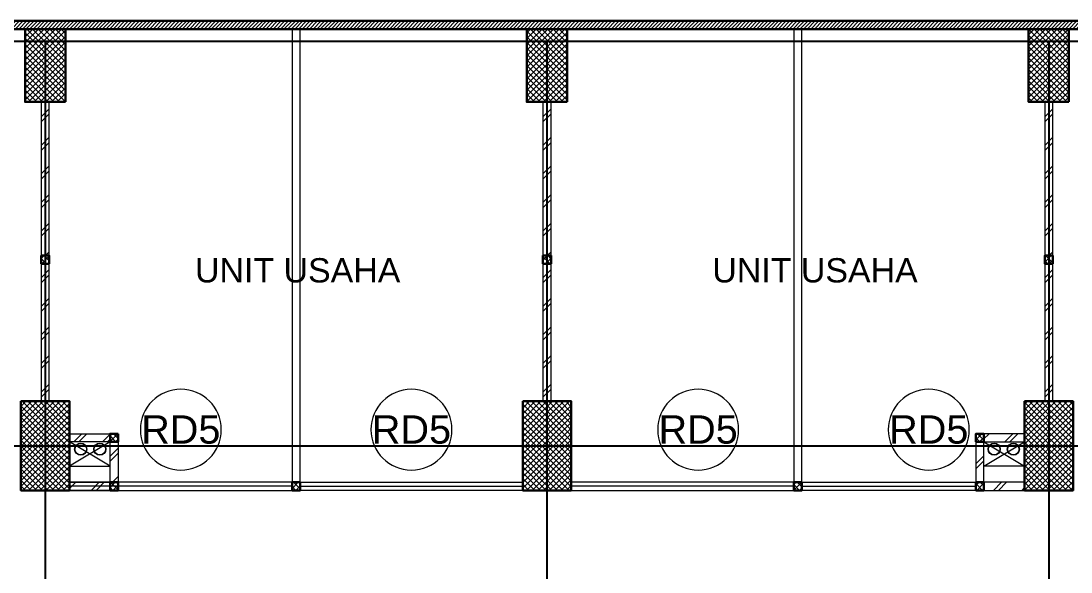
# Model space of a CAD drawing. Header units: millimetres. Extents: x -108 to 357, y -17 to 192.
# Drawn here: x 139.47 to 152.45, y 49.94 to 56.75 of the extents above; entities that cross this region are included whole.
import ezdxf
from ezdxf.enums import TextEntityAlignment as Align

# ---------------------------------------------------------------- set-up
doc = ezdxf.new("R2010")
doc.units = ezdxf.units.MM
for name, color, linetype, lineweight in [('ars', 11, 'Continuous', 0), ('ars @ 1', 11, 'Continuous', 0), ('KOL', 1, 'Continuous', 30), ('KOLOM', 4, 'Continuous', 9), ('lan', 7, 'Continuous', 15), ('NOT', 7, 'Continuous', 20), ('tem', 5, 'Continuous', 20)]:
    doc.layers.add(name, color=color, linetype=linetype, lineweight=lineweight)
doc.layers.add('as', color=1, linetype='Continuous', plot=False)
doc.styles.add('S', font='simplex', dxfattribs={"width": 0.75})
doc.styles.get("Standard").update_dxf_attribs({"font": 'arial.ttf'})

# ---------------------------------------------------------------- blocks, each defined once
blk = doc.blocks.new('NAV')
blk.add_circle((0, -0.4), 0.4)
at = {"style": 'S', "width": 0.75, "flags": 4}
blk.add_attdef('AV', text='', height=0.3, dxfattribs=at).set_placement((0, -0.4), align=Align.MIDDLE)
blk = doc.blocks.new('k1')
at = {"layer": 'ars'}
h = blk.add_hatch(dxfattribs=at)
h.set_pattern_fill('_USER', color=256, scale=0.05, angle=45, double=1, pattern_type=0)
h.set_pattern_definition([(45, (0, -5), (-0.03535534, 0.03535534), []), (135, (0, -5), (-0.03535534, -0.03535534), [])])
h.paths.add_polyline_path([(-0.3, -0.55), (0.3, -0.55), (0.3, 0.55), (-0.3, 0.55)])
at = {"layer": 'KOL'}
blk.add_lwpolyline([(-0.3, -0.55), (0.3, -0.55), (0.3, 0.55), (-0.3, 0.55)], close=True, dxfattribs=at)
blk = doc.blocks.new('k3')
at = {"layer": 'ars'}
h = blk.add_hatch(dxfattribs=at)
h.set_pattern_fill('_USER', color=256, scale=0.05, angle=45, double=1, pattern_type=0)
h.set_pattern_definition([(45, (0, -5.05), (-0.03535534, 0.03535534), []), (135, (0, -5.05), (-0.03535534, -0.03535534), [])])
h.paths.add_polyline_path([(-0.25, -0.45), (0.25, -0.45), (0.25, 0.45), (-0.25, 0.45)])
at = {"layer": 'KOL'}
blk.add_lwpolyline([(-0.25, -0.45), (0.25, -0.45), (0.25, 0.45), (-0.25, 0.45)], close=True, dxfattribs=at)
blk = doc.blocks.new('K 10.10')
at = {"layer": 'ars'}
h = blk.add_hatch(dxfattribs=at)
h.set_pattern_fill('_USER', color=256, scale=0.05, angle=45, double=1, pattern_type=0)
h.set_pattern_definition([(45, (0, 0), (-0.035355339, 0.035355339), []), (135, (0, 0), (-0.035355339, -0.035355339), [])])
h.paths.add_polyline_path([(1560.538, 1380.407), (1560.638, 1380.407), (1560.638, 1380.507), (1560.538, 1380.507)])
at = {"layer": 'KOL'}
blk.add_lwpolyline([(1560.538, 1380.407), (1560.638, 1380.407), (1560.638, 1380.507), (1560.538, 1380.507)], close=True, dxfattribs=at)
blk = doc.blocks.new('A-2')
at = {"layer": 'ars'}
h = blk.add_hatch(dxfattribs=at)
h.set_pattern_fill('ANSI31', color=256, scale=0.01, angle=180, style=0)
h.set_pattern_definition([(225, (0.099944, 0.143103), (0.02245064, -0.02245064), [])])
h.paths.add_polyline_path([(25.067, 57.268), (-24.333, 57.268), (-24.333, 57.368), (25.067, 57.368)])
h = blk.add_hatch(dxfattribs=at)
h.set_pattern_fill('TEMBOK', color=256, scale=0.25)
h.set_pattern_definition([(225, (56.16715, 51.49274), (0.1767767, -0.1767767), []), (225, (56.10465, 51.49274), (0.1767767, -0.1767767), [])])
h.paths.add_polyline_path([(-18.183, 56.368), (-18.283, 56.368), (-18.283, 54.468), (-18.183, 54.468)])
h = blk.add_hatch(dxfattribs=at)
h.set_pattern_fill('TEMBOK', color=256, scale=0.25)
h.set_pattern_definition([(225, (62.36715, 51.49274), (0.1767767, -0.1767767), []), (225, (62.30465, 51.49274), (0.1767767, -0.1767767), [])])
h.paths.add_polyline_path([(-11.983, 56.368), (-12.083, 56.368), (-12.083, 54.468), (-11.983, 54.468)])
h = blk.add_hatch(dxfattribs=at)
h.set_pattern_fill('TEMBOK', color=256, scale=0.25)
h.set_pattern_definition([(225, (68.56715, 51.49274), (0.1767767, -0.1767767), []), (225, (68.50465, 51.49274), (0.1767767, -0.1767767), [])])
h.paths.add_polyline_path([(-5.783, 56.368), (-5.883, 56.368), (-5.883, 54.468), (-5.783, 54.468)])
h = blk.add_hatch(dxfattribs=at)
h.set_pattern_fill('TEMBOK', color=256, scale=0.25)
h.set_pattern_definition([(225, (56.16715, 53.39274), (0.1767767, -0.1767767), []), (225, (56.10465, 53.39274), (0.1767767, -0.1767767), [])])
h.paths.add_polyline_path([(-18.183, 54.368), (-18.283, 54.368), (-18.283, 52.668), (-18.183, 52.668)])
h = blk.add_hatch(dxfattribs=at)
h.set_pattern_fill('TEMBOK', color=256, scale=0.25)
h.set_pattern_definition([(225, (62.36715, 53.39274), (0.1767767, -0.1767767), []), (225, (62.30465, 53.39274), (0.1767767, -0.1767767), [])])
h.paths.add_polyline_path([(-11.983, 54.368), (-12.083, 54.368), (-12.083, 52.668), (-11.983, 52.668)])
h = blk.add_hatch(dxfattribs=at)
h.set_pattern_fill('TEMBOK', color=256, scale=0.25)
h.set_pattern_definition([(225, (68.56715, 53.39274), (0.1767767, -0.1767767), []), (225, (68.50465, 53.39274), (0.1767767, -0.1767767), [])])
h.paths.add_polyline_path([(-5.783, 54.368), (-5.883, 54.368), (-5.883, 52.668), (-5.783, 52.668)])
h = blk.add_hatch(dxfattribs=at)
h.set_pattern_fill('TEMBOK', color=256, scale=0.25)
h.set_pattern_definition([(45, (-12.88285, 2.91774), (-0.1767767, 0.1767767), []), (45, (-12.82035, 2.91774), (-0.1767767, 0.1767767), [])])
h.paths.add_polyline_path([(-17.433, 51.668), (-17.333, 51.668), (-17.333, 52.168), (-17.433, 52.168)])
h = blk.add_hatch(dxfattribs=at)
h.set_pattern_fill('TEMBOK', color=256, scale=0.25)
h.set_pattern_definition([(45, (-6.68285, 2.91774), (-0.1767767, 0.1767767), []), (45, (-6.62035, 2.91774), (-0.1767767, 0.1767767), [])])
h.paths.add_polyline_path([(-6.633, 51.668), (-6.733, 51.668), (-6.733, 52.168), (-6.633, 52.168)])
at = {"layer": 'ars @ 1'}
h = blk.add_hatch(dxfattribs=at)
h.set_pattern_fill('TEMBOK', color=256, scale=0.25)
h.set_pattern_definition([(45, (1565.7781, -401.58545), (-0.176776695, 0.176776695), []), (45, (1565.8406, -401.58545), (-0.176776695, 0.176776695), [])])
h.paths.add_polyline_path([(-17.433, 52.168), (-17.433, 52.268), (-17.933, 52.268), (-17.933, 52.168)])
h = blk.add_hatch(dxfattribs=at)
h.set_pattern_fill('TEMBOK', color=256, scale=0.25)
h.set_pattern_definition([(45, (1571.9781, -401.58545), (-0.176776695, 0.176776695), []), (45, (1572.0406, -401.58545), (-0.176776695, 0.176776695), [])])
h.paths.add_polyline_path([(-6.633, 52.168), (-6.633, 52.268), (-6.133, 52.268), (-6.133, 52.168)])
h = blk.add_hatch(dxfattribs=at)
h.set_pattern_fill('TEMBOK', color=256, scale=0.25)
h.set_pattern_definition([(45, (1565.7781, -400.98545), (-0.176776695, 0.176776695), []), (45, (1565.8406, -400.98545), (-0.176776695, 0.176776695), [])])
h.paths.add_polyline_path([(-17.433, 51.568), (-17.433, 51.668), (-17.933, 51.668), (-17.933, 51.568)])
h = blk.add_hatch(dxfattribs=at)
h.set_pattern_fill('TEMBOK', color=256, scale=0.25)
h.set_pattern_definition([(45, (1571.9781, -400.98545), (-0.176776695, 0.176776695), []), (45, (1572.0406, -400.98545), (-0.176776695, 0.176776695), [])])
h.paths.add_polyline_path([(-6.633, 51.568), (-6.633, 51.668), (-6.133, 51.668), (-6.133, 51.568)])
at = {"layer": 'ars'}
for centre, radius in [((-17.795, 52.076), 0.075), ((-17.795, 52.076), 0.071), ((-17.559, 52.076), 0.075), ((-17.559, 52.076), 0.071), ((-6.507, 52.076), 0.075), ((-6.507, 52.076), 0.071), ((-6.27, 52.076), 0.075), ((-6.27, 52.076), 0.071)]:
    blk.add_circle(centre, radius, dxfattribs=at)
at = {"layer": 'as'}
for p, q in [((-36.833, 57.118), (37.567, 57.118)), ((-18.233, 57.118), (-18.233, 44.018)), ((-12.033, 57.118), (-12.033, 44.018)), ((-5.833, 57.118), (-5.833, 44.018)), ((-36.833, 52.118), (37.567, 52.118))]:
    blk.add_line(p, q, dxfattribs=at)
at = {"layer": 'KOL'}
blk.add_lwpolyline([(25.067, 57.268), (-24.333, 57.268), (-24.333, 57.368), (25.067, 57.368)], close=True, dxfattribs=at)
at = {"layer": 'lan'}
for p, q in [((-17.433, 51.868), (-17.933, 52.168)), ((-17.432, 52.167), (-17.933, 51.868)), ((-6.633, 51.868), (-6.133, 52.168)), ((-6.633, 52.167), (-6.133, 51.868)), ((-17.933, 51.868), (-17.433, 51.868)), ((-6.133, 51.868), (-6.633, 51.868)), ((-15.183, 51.618), (-17.933, 51.618)), ((-15.083, 51.618), (-12.333, 51.618)), ((-8.983, 51.618), (-11.733, 51.618)), ((-8.883, 51.618), (-6.733, 51.618))]:
    blk.add_line(p, q, dxfattribs=at)
for points in [[(-15.083, 57.268), (-15.183, 57.268), (-15.183, 51.668), (-15.083, 51.668)], [(-8.883, 57.268), (-8.983, 57.268), (-8.983, 51.668), (-8.883, 51.668)], [(-17.933, 51.668), (-17.933, 51.568), (-15.183, 51.568), (-15.183, 51.668)], [(-12.333, 51.668), (-12.333, 51.568), (-15.083, 51.568), (-15.083, 51.668)], [(-11.733, 51.668), (-11.733, 51.568), (-8.983, 51.568), (-8.983, 51.668)], [(-6.733, 51.668), (-6.733, 51.568), (-8.883, 51.568), (-8.883, 51.668)]]:
    blk.add_lwpolyline(points, close=True, dxfattribs=at)
at = {"layer": 'tem', "ltscale": 2}
for points in [[(-18.183, 56.368), (-18.283, 56.368), (-18.283, 54.468), (-18.183, 54.468)], [(-11.983, 56.368), (-12.083, 56.368), (-12.083, 54.468), (-11.983, 54.468)], [(-5.783, 56.368), (-5.883, 56.368), (-5.883, 54.468), (-5.783, 54.468)], [(-18.183, 54.368), (-18.283, 54.368), (-18.283, 52.668), (-18.183, 52.668)], [(-11.983, 54.368), (-12.083, 54.368), (-12.083, 52.668), (-11.983, 52.668)], [(-5.783, 54.368), (-5.883, 54.368), (-5.883, 52.668), (-5.783, 52.668)]]:
    blk.add_lwpolyline(points, close=True, dxfattribs=at)
at = {"layer": 'tem'}
for points in [[(-17.933, 52.268), (-17.433, 52.268), (-17.433, 52.168), (-17.933, 52.168)], [(-17.432, 52.167), (-17.333, 52.167), (-17.333, 51.668), (-17.432, 51.668)], [(-6.633, 52.168), (-6.733, 52.168), (-6.733, 51.668), (-6.633, 51.668)], [(-6.133, 52.268), (-6.633, 52.268), (-6.633, 52.168), (-6.133, 52.168)], [(-17.932, 51.668), (-17.432, 51.668), (-17.432, 51.568), (-17.932, 51.568)], [(-6.133, 51.668), (-6.633, 51.668), (-6.633, 51.568), (-6.133, 51.568)]]:
    blk.add_lwpolyline(points, close=True, dxfattribs=at)
at = {"layer": 'KOL', "xscale": -1}
for p in [(-18.233, 56.818), (-12.033, 56.818), (-5.833, 56.818)]:
    blk.add_blockref('k3', p, dxfattribs=at)
at = {"layer": 'KOL', "xscale": -1, "rotation": 180}
for p in [(-18.233, 52.118), (-12.033, 52.118), (-5.833, 52.118)]:
    blk.add_blockref('k1', p, dxfattribs=at)
at = {"layer": 'KOLOM', "extrusion": (0, 0, -1), "zscale": -1}
for p in [(-1542.355, -1326.039), (-1548.555, -1326.039), (-1554.755, -1326.039)]:
    blk.add_blockref('K 10.10', p, dxfattribs=at)
at = {"layer": 'KOLOM', "extrusion": (0, 0, -1), "xscale": -1, "zscale": -1, "rotation": 180}
for p in [(-1543.205, 1432.675), (-1553.905, 1432.675), (-1543.205, 1432.075), (-1553.905, 1432.075)]:
    blk.add_blockref('K 10.10', p, dxfattribs=at)
at = {"layer": 'KOLOM', "extrusion": (0, 0, -1), "zscale": -1, "rotation": 180}
for p in [(1575.721, 1432.075), (1569.521, 1432.075)]:
    blk.add_blockref('K 10.10', p, dxfattribs=at)

msp = doc.modelspace()

# ---------------------------------------------------------------- block references
msp.add_blockref('A-2', (158.00671, -0.62199))
at = {"layer": 'NOT'}
ref = msp.add_blockref('NAV', (141.44886, 51.19575), dxfattribs=dict(at, xscale=-1.25, yscale=1.25, zscale=1.25, rotation=180))
ref.add_attrib('AV', 'RD5', dxfattribs={"layer": '0', "height": 0.35, "flags": 4}).set_placement((141.44886, 51.69575), align=Align.MIDDLE)
ref = msp.add_blockref('NAV', (144.29886, 51.19575), dxfattribs=dict(at, xscale=-1.25, yscale=1.25, zscale=1.25, rotation=180))
ref.add_attrib('AV', 'RD5', dxfattribs={"layer": '0', "height": 0.35, "flags": 4}).set_placement((144.29886, 51.69575), align=Align.MIDDLE)
ref = msp.add_blockref('NAV', (147.8416, 51.19575), dxfattribs=dict(at, xscale=-1.25, yscale=1.25, zscale=1.25, rotation=180))
ref.add_attrib('AV', 'RD5', dxfattribs={"layer": '0', "height": 0.35, "flags": 4}).set_placement((147.8416, 51.69575), align=Align.MIDDLE)
ref = msp.add_blockref('NAV', (150.6916, 51.19575), dxfattribs=dict(at, xscale=-1.25, yscale=1.25, zscale=1.25, rotation=180))
ref.add_attrib('AV', 'RD5', dxfattribs={"layer": '0', "height": 0.35, "flags": 4}).set_placement((150.6916, 51.69575), align=Align.MIDDLE)

# ---------------------------------------------------------------- texts
at = {"layer": 'NOT', "char_height": 0.3, "attachment_point": 1}
for insert in [(141.54617, 53.81518), (147.93891, 53.81518)]:
    msp.add_mtext_dynamic_manual_height_columns('\\pi0.077964;UNIT USAHA', width=2.6617262, gutter_width=1, heights=[0], dxfattribs=dict(at, insert=insert))

doc.saveas('drawing.dxf')
